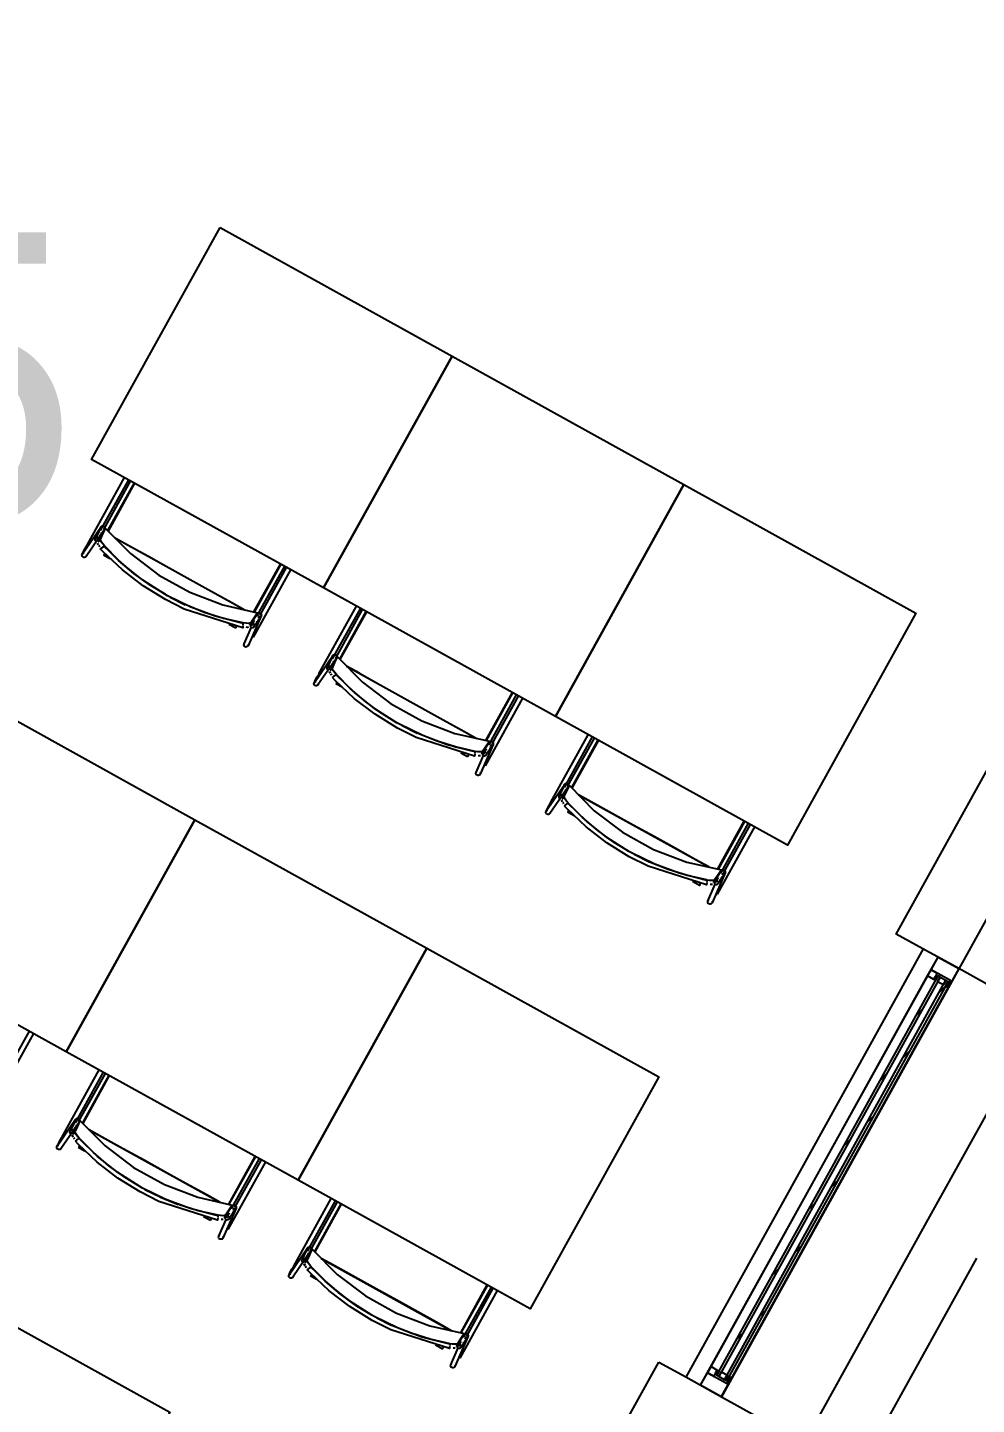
# Model space of a CAD drawing. Header units: metres. Extents: x 3.2 to 22.3, y 0.7 to 22.8.
# Drawn here: x 12.905 to 13.821, y 1.61 to 2.94 of the extents above; entities that cross this region are included whole.
import ezdxf

# ---------------------------------------------------------------- set-up
doc = ezdxf.new("R2010")
doc.units = ezdxf.units.M
for name, color, linetype in [('ARREDI', 9, 'Continuous'), ('INFISSI_VETRATE', 4, 'Continuous'), ('PARETI_STRUTTURE', 7, 'Continuous'), ('WAYFINDING_TESTI', 7, 'Continuous')]:
    doc.layers.add(name, color=color, linetype=linetype)

msp = doc.modelspace()

# ---------------------------------------------------------------- linework, layer by layer
at = {"layer": 'ARREDI'}
for points in [[(13.0907, 2.7465), (13.3146, 2.6224), (13.1905, 2.3986), (12.9666, 2.5227)], [(13.3146, 2.6224), (13.5384, 2.4984), (13.4143, 2.2745), (13.1905, 2.3986)], [(13.5384, 2.4984), (13.7623, 2.3743), (13.6382, 2.1504), (13.4143, 2.2745)], [(13.1269, 2.3747), (13.1265, 2.3717)], [(12.8426, 2.2989), (13.0664, 2.1748), (12.9423, 1.9509), (12.7185, 2.075)], [(13.3507, 2.2506), (13.3503, 2.2476)], [(13.0664, 2.1748), (13.2903, 2.0507), (13.1662, 1.8268), (12.9423, 1.9509)], [(13.5745, 2.1265), (13.5741, 2.1235)], [(13.2902, 2.0507), (13.5141, 1.9266), (13.39, 1.7028), (13.1662, 1.8268)], [(13.7769, 2.03), (13.7836, 2.0421), (13.8036, 2.0311), (13.7934, 2.0127), (13.7922, 2.0134), (13.7957, 2.0196)], [(13.7769, 2.03), (13.7829, 2.0267), (13.7796, 2.0207), (13.7736, 2.024)], [(13.7813, 2.0198), (13.7796, 2.0207), (13.7812, 2.0236), (13.7829, 2.0226)], [(13.7888, 2.0153), (13.7832, 2.0184), (13.7857, 2.0228), (13.7912, 2.0198)], [(13.7943, 2.0171), (13.7924, 2.0136), (13.791, 2.0144), (13.7929, 2.0179)], [(13.1025, 1.8029), (13.1021, 1.7999)], [(12.8182, 1.7271), (13.0421, 1.603), (12.918, 1.3792), (12.6942, 1.5032)], [(13.3264, 1.6788), (13.326, 1.6758)], [(13.5612, 1.641), (13.5801, 1.6306), (13.5835, 1.6368), (13.5847, 1.6362), (13.5745, 1.6178), (13.5545, 1.6289)], [(13.5612, 1.641), (13.5646, 1.647), (13.5706, 1.6436), (13.5673, 1.6377)], [(13.5723, 1.6427), (13.5707, 1.6398), (13.569, 1.6408), (13.5706, 1.6436)], [(13.58, 1.6387), (13.5775, 1.6343), (13.572, 1.6373), (13.5745, 1.6418)], [(13.5814, 1.6331), (13.58, 1.6339), (13.5819, 1.6373), (13.5834, 1.6366)]]:
    msp.add_lwpolyline(points, close=True, dxfattribs=at)
for points in [[(13.0077, 2.4999), (12.9822, 2.4539)], [(12.9719, 2.443), (12.9712, 2.4433), (12.9707, 2.4438), (12.9703, 2.4444), (12.9702, 2.4452), (12.9702, 2.4452), (12.9703, 2.4459), (12.9704, 2.446), (12.9707, 2.4465), (12.9713, 2.447), (12.972, 2.4472)], [(12.972, 2.4472), (12.9727, 2.4472), (12.9734, 2.4469), (12.974, 2.4464), (12.9744, 2.4458), (12.9745, 2.4451), (12.9745, 2.4451), (12.9744, 2.4443), (12.9743, 2.4442), (12.974, 2.4437), (12.9734, 2.4433), (12.9727, 2.443)], [(12.9729, 2.4442), (12.9747, 2.4482), (12.9754, 2.4497)], [(12.9763, 2.4544), (12.9757, 2.4549), (12.9754, 2.4555), (12.9752, 2.4563), (12.9754, 2.457), (12.9756, 2.4574), (12.9756, 2.4575), (12.9758, 2.4576), (12.9764, 2.4581), (12.9771, 2.4583)], [(12.979, 2.4391), (12.9774, 2.441), (12.9761, 2.4429), (12.9754, 2.4444), (12.9752, 2.4453), (12.9777, 2.4507), (12.9801, 2.4561), (13.0041, 2.4317), (13.0315, 2.411), (13.0614, 2.3944), (13.0935, 2.3822), (13.1268, 2.3747), (13.1236, 2.3698), (13.1203, 2.3649)], [(12.9764, 2.452), (12.976, 2.4511)], [(12.9771, 2.4583), (12.9778, 2.4583), (12.9785, 2.4581), (12.9791, 2.4576), (12.9794, 2.4569), (12.9796, 2.4562), (12.9794, 2.4554)], [(12.9801, 2.456), (12.9783, 2.4546)], [(12.9888, 2.4472), (13.0013, 2.4403), (13.0215, 2.4291), (13.0417, 2.4179), (13.0619, 2.4067), (13.0821, 2.3955), (13.1022, 2.3844), (13.1147, 2.3774)], [(12.9888, 2.4472), (13.1147, 2.3774)], [(12.9599, 2.4281), (12.9592, 2.4281), (12.9585, 2.4284), (12.9579, 2.4289), (12.9576, 2.4296), (12.9574, 2.4303), (12.9576, 2.431), (12.9578, 2.4315), (12.9578, 2.4315), (12.958, 2.4317), (12.9586, 2.4321), (12.9593, 2.4324)], [(12.9623, 2.4399), (12.9623, 2.4399), (12.9623, 2.4399), (12.9626, 2.4397), (12.9631, 2.4395)], [(12.9636, 2.4392), (12.9631, 2.4395)], [(12.9724, 2.4419), (12.9732, 2.4404)], [(12.9731, 2.4405), (12.9724, 2.4419)], [(12.9737, 2.4397), (12.9745, 2.4385)], [(12.9744, 2.4386), (12.9737, 2.4396)], [(12.979, 2.4391), (12.9774, 2.4411), (12.9761, 2.4429), (12.9753, 2.4444), (12.9752, 2.4453)], [(12.9753, 2.4375), (12.976, 2.4367)], [(12.9776, 2.4381), (12.9771, 2.4376), (12.9765, 2.4371), (12.976, 2.4367), (12.9756, 2.4363), (12.9754, 2.4362)], [(12.9754, 2.4361), (12.9754, 2.4362)], [(12.9776, 2.4381), (12.9781, 2.4386), (12.9784, 2.4389), (12.9786, 2.439)], [(13.0376, 2.3925), (13.0233, 2.4012), (13.0075, 2.4126), (12.9927, 2.4253), (12.979, 2.4391)], [(13.0376, 2.3925), (13.0233, 2.4011), (13.0076, 2.4126), (12.9928, 2.4252), (12.9791, 2.439)], [(12.9618, 2.4302), (12.9616, 2.4295), (12.9614, 2.429), (12.9614, 2.429), (12.9612, 2.4288), (12.9607, 2.4284), (12.9599, 2.4281)], [(12.9795, 2.4321), (12.9791, 2.4315), (12.9788, 2.4309), (12.9786, 2.4305), (12.9785, 2.4302)], [(13.1239, 2.3753), (13.1495, 2.4214)], [(13.057, 2.3824), (13.0425, 2.3898)], [(13.0425, 2.3898), (13.0571, 2.3824)], [(13.1129, 2.3648), (13.094, 2.3691), (13.0754, 2.375), (13.0576, 2.3822)], [(13.1131, 2.3648), (13.0941, 2.3691), (13.0755, 2.3749), (13.0577, 2.3822)], [(13.1238, 2.3671), (13.123, 2.3659), (13.1197, 2.361)], [(13.1267, 2.3738), (13.1272, 2.3743), (13.1279, 2.3746), (13.1287, 2.3746), (13.1294, 2.3744), (13.13, 2.374), (13.1304, 2.3733)], [(13.1304, 2.3734), (13.1306, 2.3726), (13.1305, 2.3719), (13.1304, 2.3717), (13.1304, 2.3716), (13.1301, 2.3712), (13.1296, 2.3707), (13.1289, 2.3704), (13.1282, 2.3704), (13.1274, 2.3706)], [(13.2315, 2.3759), (13.206, 2.3298)], [(13.1058, 2.3596), (13.1059, 2.3599), (13.1062, 2.3603), (13.1065, 2.3609), (13.1069, 2.3615)], [(13.1128, 2.3624), (13.1127, 2.3616), (13.1126, 2.361), (13.1125, 2.3605), (13.1125, 2.3602), (13.1125, 2.3602), (13.1125, 2.3602), (13.1125, 2.3604)], [(13.1203, 2.3649), (13.1195, 2.3645), (13.1179, 2.3643), (13.1156, 2.3645), (13.1131, 2.3648), (13.113, 2.3647)], [(13.1131, 2.3648), (13.113, 2.3647)], [(13.113, 2.3631), (13.1131, 2.3637), (13.1131, 2.3642), (13.1132, 2.3644)], [(13.1203, 2.3649), (13.1195, 2.3645), (13.1178, 2.3644), (13.1155, 2.3645), (13.1131, 2.3648)], [(13.1181, 2.3606), (13.1173, 2.3605), (13.116, 2.3606)], [(13.1173, 2.3605), (13.116, 2.3606)], [(13.1195, 2.3622), (13.1196, 2.363), (13.1199, 2.3635), (13.12, 2.3636), (13.1205, 2.3641), (13.1205, 2.3641), (13.1212, 2.3644), (13.1219, 2.3644), (13.1226, 2.3642), (13.1232, 2.3638), (13.1236, 2.3631)], [(13.1236, 2.3631), (13.1238, 2.3624), (13.1237, 2.3617), (13.1235, 2.3611), (13.1234, 2.361), (13.1229, 2.3605), (13.1229, 2.3605), (13.1222, 2.3602), (13.1215, 2.3602), (13.1207, 2.3604), (13.1201, 2.3609)], [(13.1138, 2.3428), (13.1137, 2.3435), (13.1138, 2.3443), (13.1138, 2.3445), (13.1138, 2.3445), (13.1141, 2.3449), (13.1146, 2.3455)], [(13.1178, 2.3445), (13.118, 2.3438), (13.1179, 2.343), (13.1178, 2.3428), (13.1178, 2.3428), (13.1176, 2.3424), (13.117, 2.3419), (13.1163, 2.3416), (13.1156, 2.3415), (13.1148, 2.3417), (13.1143, 2.3422), (13.1138, 2.3428)], [(13.1218, 2.3515), (13.1212, 2.3518)], [(13.1225, 2.3511), (13.1223, 2.3512), (13.1218, 2.3515)], [(13.1226, 2.3511), (13.1226, 2.3511)], [(13.2001, 2.3303), (13.1996, 2.3308), (13.1992, 2.3315), (13.1991, 2.3322), (13.1992, 2.3329), (13.1995, 2.3334), (13.1995, 2.3334), (13.1996, 2.3336), (13.2002, 2.334), (13.2009, 2.3343)], [(13.2029, 2.315), (13.2013, 2.3169), (13.2, 2.3188), (13.1992, 2.3203), (13.1991, 2.3212), (13.2015, 2.3266), (13.2039, 2.332), (13.228, 2.3076), (13.2553, 2.2869), (13.2853, 2.2703), (13.3173, 2.2581), (13.3507, 2.2506), (13.3474, 2.2457), (13.3441, 2.2408)], [(13.2002, 2.3279), (13.1998, 2.327)], [(13.2009, 2.3343), (13.2017, 2.3343), (13.2024, 2.334), (13.2029, 2.3335), (13.2033, 2.3328), (13.2034, 2.3321), (13.2033, 2.3313)], [(13.2039, 2.332), (13.2022, 2.3305)], [(13.1862, 2.3158), (13.1861, 2.3158), (13.1862, 2.3158), (13.1864, 2.3156), (13.1869, 2.3154)], [(13.1875, 2.3151), (13.1869, 2.3154)], [(13.1958, 2.319), (13.1951, 2.3192), (13.1945, 2.3197), (13.1941, 2.3203), (13.194, 2.3211), (13.194, 2.3211), (13.1942, 2.3218), (13.1942, 2.3219), (13.1945, 2.3224), (13.1951, 2.3229), (13.1958, 2.3231)], [(13.1958, 2.3231), (13.1966, 2.3231), (13.1973, 2.3228), (13.1979, 2.3223), (13.1982, 2.3217), (13.1983, 2.321), (13.1983, 2.321), (13.1982, 2.3203), (13.1981, 2.3201), (13.1978, 2.3196), (13.1972, 2.3192), (13.1965, 2.3189)], [(13.1962, 2.3178), (13.197, 2.3163)], [(13.197, 2.3164), (13.1962, 2.3178)], [(13.1992, 2.3256), (13.1985, 2.3241), (13.197, 2.3206)], [(13.1975, 2.3156), (13.1983, 2.3144)], [(13.1982, 2.3145), (13.1975, 2.3156)], [(13.2029, 2.315), (13.2012, 2.317), (13.1999, 2.3189), (13.1992, 2.3203), (13.1991, 2.3212)], [(13.1991, 2.3134), (13.1999, 2.3126)], [(13.2014, 2.314), (13.2009, 2.3135), (13.2003, 2.313), (13.1995, 2.3123), (13.1993, 2.3121)], [(13.2014, 2.314), (13.2019, 2.3145), (13.2023, 2.3148), (13.2024, 2.3149)], [(13.2472, 2.2771), (13.2314, 2.2885), (13.2166, 2.3012), (13.2029, 2.315)], [(13.2472, 2.2771), (13.2314, 2.2885), (13.2167, 2.3011), (13.203, 2.3149)], [(13.2251, 2.3162), (13.2127, 2.3231)], [(13.2127, 2.3231), (13.3386, 2.2533)], [(13.2252, 2.3162), (13.2453, 2.305), (13.2655, 2.2938), (13.2857, 2.2826), (13.3059, 2.2714), (13.326, 2.2603), (13.3386, 2.2533)], [(13.1838, 2.304), (13.183, 2.3041), (13.1823, 2.3043), (13.1818, 2.3048), (13.1814, 2.3055), (13.1813, 2.3062), (13.1814, 2.307), (13.1817, 2.3074), (13.1817, 2.3074), (13.1818, 2.3076), (13.1824, 2.3081), (13.1831, 2.3083)], [(13.1856, 2.3061), (13.1855, 2.3054), (13.1852, 2.3049), (13.1852, 2.3049), (13.1851, 2.3047), (13.1845, 2.3043), (13.1838, 2.304)], [(13.1992, 2.3121), (13.1992, 2.3121)], [(13.2033, 2.308), (13.203, 2.3074), (13.2027, 2.3068), (13.2024, 2.3064), (13.2023, 2.3062)], [(13.3478, 2.2513), (13.3733, 2.2973)], [(13.2614, 2.2684), (13.248, 2.2766)], [(13.248, 2.2766), (13.2614, 2.2684)], [(13.2809, 2.2584), (13.2663, 2.2657)], [(13.2663, 2.2657), (13.2809, 2.2583)], [(13.3368, 2.2408), (13.3178, 2.2451), (13.2992, 2.2509), (13.2815, 2.2581)], [(13.3369, 2.2407), (13.3179, 2.245), (13.2993, 2.2509), (13.2815, 2.2581)], [(13.3505, 2.2497), (13.3511, 2.2502), (13.3518, 2.2505), (13.3525, 2.2506), (13.3532, 2.2503), (13.3538, 2.2499), (13.3542, 2.2493)], [(13.3542, 2.2493), (13.3544, 2.2485), (13.3543, 2.2478), (13.3542, 2.2476), (13.3542, 2.2476), (13.354, 2.2471), (13.3534, 2.2466), (13.3528, 2.2463), (13.352, 2.2463), (13.3513, 2.2465)], [(13.4554, 2.2518), (13.4298, 2.2058)], [(13.3297, 2.2356), (13.3298, 2.2358), (13.33, 2.2362), (13.3303, 2.2368), (13.3307, 2.2374)], [(13.3367, 2.2383), (13.3365, 2.2375), (13.3364, 2.2369), (13.3364, 2.2364), (13.3363, 2.2361), (13.3363, 2.2361), (13.3363, 2.2361), (13.3363, 2.2363)], [(13.3368, 2.239), (13.3369, 2.2396), (13.337, 2.2401), (13.337, 2.2403)], [(13.3441, 2.2408), (13.3433, 2.2404), (13.3416, 2.2403), (13.3393, 2.2404), (13.3369, 2.2407)], [(13.3441, 2.2408), (13.3434, 2.2404), (13.3417, 2.2403), (13.3394, 2.2404), (13.3369, 2.2407)], [(13.342, 2.2365), (13.3411, 2.2364), (13.3398, 2.2365)], [(13.3412, 2.2364), (13.3399, 2.2365)], [(13.3434, 2.2382), (13.3435, 2.2389), (13.3437, 2.2394), (13.3438, 2.2395), (13.3443, 2.24), (13.3443, 2.24), (13.345, 2.2403), (13.3457, 2.2404), (13.3465, 2.2401), (13.3471, 2.2397), (13.3475, 2.239)], [(13.3477, 2.2431), (13.3469, 2.2419), (13.3436, 2.2369)], [(13.3475, 2.239), (13.3477, 2.2383), (13.3476, 2.2376), (13.3473, 2.2371), (13.3472, 2.2369), (13.3468, 2.2365), (13.3467, 2.2364), (13.346, 2.2362), (13.3453, 2.2361), (13.3446, 2.2363), (13.344, 2.2368)], [(13.3377, 2.2187), (13.3375, 2.2195), (13.3376, 2.2202), (13.3377, 2.2204), (13.3377, 2.2204), (13.3379, 2.2209), (13.3385, 2.2214)], [(13.3416, 2.2204), (13.3418, 2.2197), (13.3417, 2.2189), (13.3416, 2.2187), (13.3416, 2.2187), (13.3414, 2.2183), (13.3409, 2.2178), (13.3402, 2.2175), (13.3394, 2.2174), (13.3387, 2.2177), (13.3381, 2.2181), (13.3377, 2.2187)], [(13.3457, 2.2274), (13.3451, 2.2277)], [(13.3464, 2.227), (13.3461, 2.2271), (13.3457, 2.2274)], [(13.3464, 2.227), (13.3464, 2.227)], [(13.424, 2.2062), (13.4234, 2.2067), (13.4231, 2.2074), (13.4229, 2.2081), (13.4231, 2.2088), (13.4233, 2.2093), (13.4233, 2.2093), (13.4235, 2.2095), (13.424, 2.2099), (13.4247, 2.2102)], [(13.4267, 2.191), (13.4251, 2.1928), (13.4238, 2.1947), (13.423, 2.1962), (13.4229, 2.1971), (13.4253, 2.2025), (13.4278, 2.2079), (13.4518, 2.1835), (13.4791, 2.1628), (13.5091, 2.1462), (13.5411, 2.134), (13.5745, 2.1265), (13.5713, 2.1216), (13.5679, 2.1167)], [(13.4248, 2.2102), (13.4255, 2.2102), (13.4262, 2.2099), (13.4268, 2.2094), (13.4271, 2.2087), (13.4273, 2.208), (13.4271, 2.2073)], [(13.4278, 2.2079), (13.426, 2.2064)], [(13.4196, 2.1949), (13.4189, 2.1951), (13.4183, 2.1956), (13.418, 2.1963), (13.4179, 2.197), (13.4179, 2.1971), (13.418, 2.1977), (13.4181, 2.1978), (13.4184, 2.1983), (13.419, 2.1988), (13.4197, 2.199)], [(13.4197, 2.199), (13.4204, 2.199), (13.4211, 2.1987), (13.4217, 2.1983), (13.4221, 2.1976), (13.4222, 2.1969), (13.4222, 2.1969), (13.422, 2.1962), (13.422, 2.196), (13.4217, 2.1956), (13.4211, 2.1951), (13.4204, 2.1949)], [(13.4208, 2.1923), (13.4201, 2.1938)], [(13.4201, 2.1937), (13.4208, 2.1922)], [(13.4206, 2.1961), (13.4224, 2.2), (13.423, 2.2015)], [(13.4267, 2.1909), (13.425, 2.1929), (13.4238, 2.1948), (13.423, 2.1962), (13.4229, 2.1971)], [(13.4241, 2.2038), (13.4237, 2.203)], [(13.5624, 2.1292), (13.5499, 2.1362), (13.5298, 2.1473), (13.5096, 2.1585), (13.4893, 2.1697), (13.4692, 2.1809), (13.449, 2.1921), (13.4365, 2.199)], [(13.4365, 2.199), (13.5624, 2.1292)], [(13.4076, 2.18), (13.4069, 2.18), (13.4062, 2.1802), (13.4056, 2.1807), (13.4052, 2.1814), (13.4051, 2.1821), (13.4053, 2.1829), (13.4055, 2.1833), (13.4055, 2.1833), (13.4057, 2.1835), (13.4062, 2.184), (13.4069, 2.1842)], [(13.4094, 2.182), (13.4093, 2.1813), (13.4091, 2.1809), (13.4091, 2.1809), (13.4089, 2.1807), (13.4083, 2.1802), (13.4076, 2.18)], [(13.41, 2.1917), (13.41, 2.1917), (13.41, 2.1917), (13.4103, 2.1916), (13.4107, 2.1913)], [(13.4113, 2.191), (13.4107, 2.1913)], [(13.4214, 2.1915), (13.4222, 2.1903)], [(13.4221, 2.1904), (13.4214, 2.1915)], [(13.423, 2.1894), (13.4237, 2.1885)], [(13.4253, 2.19), (13.4247, 2.1895), (13.4242, 2.189), (13.4233, 2.1882), (13.4231, 2.188)], [(13.4231, 2.188), (13.4231, 2.188)], [(13.4253, 2.19), (13.4258, 2.1904), (13.4261, 2.1907), (13.4263, 2.1908)], [(13.4272, 2.184), (13.4268, 2.1833), (13.4265, 2.1827), (13.4263, 2.1823), (13.4261, 2.1821)], [(13.485, 2.1445), (13.471, 2.153), (13.4552, 2.1644), (13.4404, 2.1771), (13.4267, 2.1909)], [(13.485, 2.1445), (13.471, 2.153), (13.4553, 2.1644), (13.4405, 2.177), (13.4268, 2.1908)], [(13.5716, 2.1272), (13.5971, 2.1732)], [(13.5047, 2.1343), (13.4902, 2.1416)], [(13.4902, 2.1416), (13.5048, 2.1343)], [(13.5606, 2.1167), (13.5416, 2.121), (13.5231, 2.1268), (13.5053, 2.134)], [(13.5607, 2.1166), (13.5418, 2.1209), (13.5232, 2.1268), (13.5053, 2.134)], [(13.5605, 2.1142), (13.5604, 2.1135), (13.5603, 2.1128), (13.5602, 2.1123), (13.5601, 2.112), (13.5601, 2.112), (13.5601, 2.112), (13.5602, 2.1122)], [(13.5606, 2.1149), (13.5607, 2.1156), (13.5608, 2.116), (13.5609, 2.1162)], [(13.5679, 2.1167), (13.5671, 2.1163), (13.5654, 2.1162), (13.5632, 2.1163), (13.5607, 2.1166)], [(13.568, 2.1167), (13.5672, 2.1163), (13.5655, 2.1162), (13.5633, 2.1163), (13.5607, 2.1166)], [(13.5672, 2.1141), (13.5673, 2.1148), (13.5675, 2.1153), (13.5676, 2.1155), (13.5682, 2.116), (13.5682, 2.116), (13.5689, 2.1162), (13.5696, 2.1163), (13.5703, 2.116), (13.5709, 2.1156), (13.5713, 2.115)], [(13.5715, 2.119), (13.5707, 2.1178), (13.5674, 2.1129)], [(13.5713, 2.115), (13.5715, 2.1142), (13.5714, 2.1135), (13.5712, 2.113), (13.5711, 2.1128), (13.5706, 2.1124), (13.5706, 2.1123), (13.5699, 2.1121), (13.5691, 2.112), (13.5684, 2.1123), (13.5678, 2.1127)], [(13.5746, 2.1258), (13.5749, 2.1262), (13.5756, 2.1264), (13.5763, 2.1265), (13.5771, 2.1263), (13.5777, 2.1258), (13.5781, 2.1252)], [(13.5781, 2.1252), (13.5783, 2.1245), (13.5782, 2.1237), (13.5781, 2.1235), (13.5781, 2.1235), (13.5778, 2.1231), (13.5773, 2.1225), (13.5766, 2.1223), (13.5758, 2.1222), (13.5751, 2.1224)], [(13.5535, 2.1115), (13.5536, 2.1117), (13.5539, 2.1121), (13.5542, 2.1127), (13.5545, 2.1133)], [(13.5658, 2.1124), (13.5649, 2.1124), (13.5637, 2.1124)], [(13.565, 2.1124), (13.5637, 2.1124)], [(13.5695, 2.1033), (13.5689, 2.1036)], [(13.5702, 2.1029), (13.5699, 2.1031), (13.5695, 2.1033)], [(13.5702, 2.1029), (13.5703, 2.1029)], [(13.5615, 2.0946), (13.5613, 2.0954), (13.5614, 2.0961), (13.5615, 2.0963), (13.5615, 2.0964), (13.5618, 2.0968), (13.5623, 2.0973)], [(13.5655, 2.0963), (13.5657, 2.0956), (13.5656, 2.0949), (13.5655, 2.0946), (13.5655, 2.0946), (13.5652, 2.0942), (13.5647, 2.0937), (13.564, 2.0934), (13.5633, 2.0934), (13.5625, 2.0936), (13.5619, 2.094), (13.5615, 2.0946)], [(12.9834, 1.9282), (12.9578, 1.8822)], [(12.9476, 1.8713), (12.9469, 1.8715), (12.9463, 1.872), (12.946, 1.8727), (12.9458, 1.8734), (12.9458, 1.8735), (12.946, 1.8741), (12.946, 1.8742), (12.9464, 1.8747), (12.9469, 1.8752), (12.9477, 1.8754)], [(12.9477, 1.8754), (12.9484, 1.8754), (12.9491, 1.8752), (12.9497, 1.8747), (12.95, 1.874), (12.9502, 1.8733), (12.9502, 1.8733), (12.95, 1.8726), (12.95, 1.8724), (12.9497, 1.872), (12.9491, 1.8715), (12.9484, 1.8713)], [(12.9486, 1.8725), (12.9504, 1.8764), (12.951, 1.8779)], [(12.952, 1.8826), (12.9514, 1.8831), (12.951, 1.8838), (12.9509, 1.8845), (12.9511, 1.8852), (12.9513, 1.8857), (12.9513, 1.8857), (12.9514, 1.8859), (12.952, 1.8863), (12.9527, 1.8866)], [(12.9547, 1.8674), (12.9531, 1.8692), (12.9518, 1.8711), (12.951, 1.8726), (12.9509, 1.8735), (12.9533, 1.8789), (12.9557, 1.8843), (12.9798, 1.8599), (13.0071, 1.8392), (13.0371, 1.8226), (13.0691, 1.8104), (13.1025, 1.8029), (13.0992, 1.798), (13.0959, 1.7931)], [(12.9521, 1.8802), (12.9517, 1.8794)], [(12.9527, 1.8866), (12.9535, 1.8866), (12.9542, 1.8863), (12.9548, 1.8858), (12.9551, 1.8851), (12.9552, 1.8844), (12.9551, 1.8837)], [(12.9558, 1.8843), (12.954, 1.8828)], [(13.0904, 1.8056), (13.0779, 1.8126), (13.0577, 1.8237), (13.0375, 1.8349), (13.0173, 1.8461), (12.9971, 1.8573), (12.977, 1.8685), (12.9645, 1.8754)], [(12.9645, 1.8754), (13.0904, 1.8056)], [(12.938, 1.8681), (12.938, 1.8681), (12.938, 1.8681), (12.9383, 1.868), (12.9387, 1.8677)], [(12.9393, 1.8674), (12.9387, 1.8677)], [(12.9488, 1.8687), (12.948, 1.8702)], [(12.9481, 1.8701), (12.9488, 1.8686)], [(12.9494, 1.8679), (12.9502, 1.8667)], [(12.9501, 1.8668), (12.9494, 1.8679)], [(12.9547, 1.8674), (12.953, 1.8693), (12.9518, 1.8712), (12.951, 1.8726), (12.9509, 1.8735)], [(12.951, 1.8658), (12.9517, 1.8649)], [(12.9533, 1.8664), (12.9527, 1.8659), (12.9522, 1.8654), (12.9513, 1.8646), (12.9511, 1.8644)], [(12.9511, 1.8644), (12.9511, 1.8644)], [(12.9533, 1.8664), (12.9538, 1.8668), (12.9541, 1.8671), (12.9543, 1.8672)], [(13.0133, 1.8207), (12.999, 1.8294), (12.9832, 1.8408), (12.9684, 1.8535), (12.9547, 1.8674)], [(13.0132, 1.8207), (12.999, 1.8294), (12.9833, 1.8408), (12.9685, 1.8535), (12.9548, 1.8672)], [(12.9356, 1.8564), (12.9349, 1.8564), (12.9342, 1.8567), (12.9336, 1.8572), (12.9332, 1.8578), (12.9331, 1.8585), (12.9333, 1.8593), (12.9335, 1.8597), (12.9335, 1.8597), (12.9336, 1.8599), (12.9342, 1.8604), (12.9349, 1.8606)], [(12.9374, 1.8584), (12.9373, 1.8577), (12.9371, 1.8573), (12.9371, 1.8573), (12.9369, 1.8571), (12.9363, 1.8566), (12.9356, 1.8564)], [(12.9552, 1.8604), (12.9548, 1.8597), (12.9545, 1.8591), (12.9543, 1.8587), (12.9541, 1.8585)], [(13.0996, 1.8036), (13.1251, 1.8496)], [(13.0327, 1.8107), (13.0182, 1.818)], [(13.0182, 1.818), (13.0328, 1.8107)], [(13.0504, 1.8035), (13.0333, 1.8104)], [(13.0333, 1.8104), (13.0504, 1.8035)], [(13.0886, 1.7931), (13.0696, 1.7974), (13.0511, 1.8032)], [(13.0887, 1.793), (13.0697, 1.7973), (13.0511, 1.8032)], [(13.0995, 1.7954), (13.0987, 1.7942), (13.0954, 1.7893)], [(13.1023, 1.802), (13.1029, 1.8026), (13.1036, 1.8028), (13.1043, 1.8029), (13.1051, 1.8027), (13.1057, 1.8022), (13.1061, 1.8016)], [(13.1061, 1.8016), (13.1062, 1.8009), (13.1062, 1.8001), (13.1061, 1.7999), (13.1061, 1.7999), (13.1058, 1.7995), (13.1053, 1.7989), (13.1046, 1.7987), (13.1038, 1.7986), (13.1031, 1.7988)], [(13.2072, 1.8041), (13.1817, 1.7581)], [(13.0815, 1.7879), (13.0816, 1.7881), (13.0819, 1.7885), (13.0822, 1.7891), (13.0825, 1.7897)], [(13.0885, 1.7906), (13.0884, 1.7899), (13.0883, 1.7892), (13.0882, 1.7887), (13.0881, 1.7884), (13.0881, 1.7884), (13.0881, 1.7884), (13.0882, 1.7886)], [(13.0886, 1.7913), (13.0887, 1.792), (13.0888, 1.7924), (13.0889, 1.7926)], [(13.0959, 1.7931), (13.0951, 1.7927), (13.0934, 1.7926), (13.0911, 1.7927), (13.0887, 1.7931)], [(13.096, 1.7931), (13.0952, 1.7927), (13.0935, 1.7926), (13.0913, 1.7927), (13.0887, 1.793)], [(13.0938, 1.7888), (13.0929, 1.7888), (13.0917, 1.7888)], [(13.093, 1.7888), (13.0917, 1.7888)], [(13.0952, 1.7905), (13.0953, 1.7912), (13.0955, 1.7917), (13.0956, 1.7919), (13.0961, 1.7924), (13.0962, 1.7924), (13.0968, 1.7926), (13.0976, 1.7927), (13.0983, 1.7925), (13.0989, 1.792), (13.0993, 1.7914)], [(13.0993, 1.7914), (13.0995, 1.7906), (13.0994, 1.7899), (13.0992, 1.7894), (13.0991, 1.7892), (13.0986, 1.7888), (13.0985, 1.7887), (13.0979, 1.7885), (13.0971, 1.7884), (13.0964, 1.7887), (13.0958, 1.7891)], [(13.0895, 1.7711), (13.0893, 1.7718), (13.0894, 1.7725), (13.0895, 1.7727), (13.0895, 1.7728), (13.0898, 1.7732), (13.0903, 1.7737)], [(13.0935, 1.7727), (13.0936, 1.772), (13.0936, 1.7713), (13.0935, 1.771), (13.0935, 1.771), (13.0932, 1.7706), (13.0927, 1.7701), (13.092, 1.7698), (13.0912, 1.7698), (13.0905, 1.77), (13.0899, 1.7704), (13.0895, 1.771)], [(13.0975, 1.7797), (13.0969, 1.78)], [(13.0982, 1.7793), (13.0979, 1.7795), (13.0975, 1.7797)], [(13.0982, 1.7793), (13.0982, 1.7793)], [(13.1758, 1.7585), (13.1752, 1.759), (13.1749, 1.7597), (13.1748, 1.7604), (13.1749, 1.7612), (13.1751, 1.7616), (13.1751, 1.7616), (13.1753, 1.7618), (13.1759, 1.7623), (13.1766, 1.7625)], [(13.1785, 1.7433), (13.177, 1.7451), (13.1757, 1.747), (13.1749, 1.7485), (13.1748, 1.7494), (13.1772, 1.7548), (13.1796, 1.7602), (13.2037, 1.7359), (13.231, 1.7152), (13.261, 1.6985), (13.293, 1.6863), (13.3264, 1.6788), (13.3231, 1.6739), (13.3198, 1.669)], [(13.1759, 1.7561), (13.1755, 1.7553)], [(13.1766, 1.7625), (13.1773, 1.7625), (13.178, 1.7622), (13.1786, 1.7617), (13.179, 1.7611), (13.1791, 1.7603), (13.1789, 1.7596)], [(13.1796, 1.7602), (13.1778, 1.7587)], [(13.1618, 1.744), (13.1618, 1.7441), (13.1619, 1.744), (13.1621, 1.7439), (13.1626, 1.7436)], [(13.1632, 1.7433), (13.1626, 1.7436)], [(13.1715, 1.7472), (13.1707, 1.7475), (13.1702, 1.7479), (13.1698, 1.7486), (13.1697, 1.7493), (13.1697, 1.7494), (13.1698, 1.75), (13.1699, 1.7502), (13.1702, 1.7507), (13.1708, 1.7511), (13.1715, 1.7513)], [(13.1715, 1.7513), (13.1722, 1.7513), (13.173, 1.7511), (13.1735, 1.7506), (13.1739, 1.7499), (13.174, 1.7492), (13.174, 1.7492), (13.1739, 1.7485), (13.1738, 1.7484), (13.1735, 1.7479), (13.1729, 1.7474), (13.1722, 1.7472)], [(13.1719, 1.7461), (13.1727, 1.7446)], [(13.1726, 1.7446), (13.1719, 1.7461)], [(13.1724, 1.7484), (13.1742, 1.7523), (13.1749, 1.7538)], [(13.1732, 1.7438), (13.174, 1.7427)], [(13.1739, 1.7427), (13.1732, 1.7438)], [(13.1785, 1.7433), (13.1769, 1.7452), (13.1756, 1.7471), (13.1748, 1.7486), (13.1747, 1.7494)], [(13.1748, 1.7417), (13.1755, 1.7408)], [(13.1771, 1.7423), (13.1766, 1.7418), (13.176, 1.7413), (13.1751, 1.7405), (13.1749, 1.7403)], [(13.1771, 1.7423), (13.1776, 1.7427), (13.1779, 1.743), (13.1781, 1.7432)], [(13.2371, 1.6966), (13.2228, 1.7053), (13.207, 1.7168), (13.1922, 1.7294), (13.1785, 1.7433)], [(13.2371, 1.6966), (13.2229, 1.7053), (13.2071, 1.7167), (13.1923, 1.7294), (13.1786, 1.7432)], [(13.3142, 1.6816), (13.3017, 1.6885), (13.2816, 1.6997), (13.2614, 1.7109), (13.2412, 1.7221), (13.221, 1.7333), (13.2009, 1.7444), (13.1883, 1.7514)], [(13.1883, 1.7513), (13.3142, 1.6816)], [(13.1595, 1.7323), (13.1587, 1.7323), (13.158, 1.7326), (13.1574, 1.7331), (13.1571, 1.7337), (13.157, 1.7345), (13.1571, 1.7352), (13.1573, 1.7356), (13.1573, 1.7356), (13.1575, 1.7358), (13.1581, 1.7363), (13.1588, 1.7365)], [(13.1613, 1.7343), (13.1611, 1.7336), (13.1609, 1.7332), (13.1609, 1.7332), (13.1608, 1.733), (13.1602, 1.7325), (13.1595, 1.7323)], [(13.1749, 1.7403), (13.1749, 1.7403)], [(13.179, 1.7363), (13.1787, 1.7356), (13.1783, 1.735), (13.1781, 1.7346), (13.178, 1.7344)], [(13.3235, 1.6795), (13.349, 1.7255)], [(13.2566, 1.6866), (13.242, 1.6939)], [(13.242, 1.6939), (13.2566, 1.6866)], [(13.3125, 1.669), (13.3124, 1.669), (13.2935, 1.6733), (13.2749, 1.6791), (13.2571, 1.6863)], [(13.3126, 1.669), (13.2936, 1.6733), (13.275, 1.6791), (13.2572, 1.6863)], [(13.3262, 1.678), (13.3267, 1.6785), (13.3274, 1.6788), (13.3282, 1.6788), (13.3289, 1.6786), (13.3295, 1.6781), (13.3299, 1.6775)], [(13.3299, 1.6775), (13.3301, 1.6768), (13.33, 1.676), (13.3299, 1.6758), (13.3299, 1.6758), (13.3297, 1.6754), (13.3291, 1.6749), (13.3284, 1.6746), (13.3277, 1.6745), (13.327, 1.6748)], [(13.3053, 1.6638), (13.3055, 1.664), (13.3057, 1.6644), (13.306, 1.665), (13.3064, 1.6657)], [(13.3123, 1.6665), (13.3122, 1.6658), (13.3121, 1.6651), (13.312, 1.6646), (13.312, 1.6644), (13.312, 1.6643), (13.312, 1.6643), (13.312, 1.6646)], [(13.3125, 1.6672), (13.3126, 1.6679), (13.3127, 1.6683), (13.3127, 1.6686)], [(13.3198, 1.669), (13.319, 1.6686), (13.3173, 1.6685), (13.315, 1.6686), (13.3126, 1.669)], [(13.3198, 1.669), (13.319, 1.6686), (13.3174, 1.6685), (13.3151, 1.6686), (13.3126, 1.669)], [(13.3176, 1.6647), (13.3168, 1.6647), (13.3155, 1.6647)], [(13.3168, 1.6647), (13.3155, 1.6647)], [(13.3191, 1.6664), (13.3191, 1.6671), (13.3194, 1.6677), (13.3195, 1.6678), (13.32, 1.6683), (13.32, 1.6683), (13.3207, 1.6686), (13.3214, 1.6686), (13.3221, 1.6684), (13.3227, 1.6679), (13.3231, 1.6673)], [(13.3234, 1.6713), (13.3226, 1.6701), (13.3192, 1.6652)], [(13.3231, 1.6673), (13.3233, 1.6666), (13.3232, 1.6658), (13.323, 1.6653), (13.3229, 1.6652), (13.3224, 1.6647), (13.3224, 1.6647), (13.3217, 1.6644), (13.321, 1.6644), (13.3202, 1.6646), (13.3196, 1.665)], [(13.3134, 1.647), (13.3132, 1.6477), (13.3133, 1.6484), (13.3134, 1.6487), (13.3134, 1.6487), (13.3136, 1.6491), (13.3141, 1.6496)], [(13.3173, 1.6486), (13.3175, 1.6479), (13.3174, 1.6472), (13.3173, 1.6469), (13.3173, 1.6469), (13.3171, 1.6465), (13.3165, 1.646), (13.3158, 1.6457), (13.3151, 1.6457), (13.3144, 1.6459), (13.3138, 1.6463), (13.3133, 1.647)], [(13.3213, 1.6556), (13.3207, 1.6559)], [(13.322, 1.6552), (13.3218, 1.6554), (13.3213, 1.6556)], [(13.3221, 1.6552), (13.3221, 1.6552)]]:
    msp.add_lwpolyline(points, dxfattribs=at)
at = {"layer": 'INFISSI_VETRATE'}
for points in [[(13.7906, 2.0138), (13.7845, 2.0077)], [(13.7684, 1.9915), (13.7623, 1.9855)], [(13.756, 1.9513), (13.7499, 1.9452)], [(13.7337, 1.9291), (13.7277, 1.923)], [(13.7213, 1.8888), (13.7153, 1.8828)], [(13.6991, 1.8666), (13.6931, 1.8605)], [(13.6867, 1.8263), (13.6807, 1.8203)], [(13.6645, 1.8041), (13.6584, 1.7981)], [(13.6521, 1.7639), (13.646, 1.7578)], [(13.6299, 1.7416), (13.6238, 1.7356)], [(13.6174, 1.7014), (13.6114, 1.6953)], [(13.5952, 1.6792), (13.5892, 1.6731)], [(13.5828, 1.6389), (13.5779, 1.634)]]:
    msp.add_lwpolyline(points, dxfattribs=at)
at = {"layer": 'PARETI_STRUTTURE'}
for points in [[(15.7795, 5.5952), (13.5746, 1.6178)], [(12.9623, 2.4399), (12.9984, 2.5051)], [(13.0022, 2.503), (12.9751, 2.454)], [(12.9784, 2.455), (13.0044, 2.5018)], [(13.0082, 2.4997), (12.9826, 2.4535)], [(12.9578, 2.4315), (12.9756, 2.4574)], [(12.9792, 2.455), (12.9614, 2.429)], [(12.9754, 2.4567), (12.9704, 2.446)], [(12.9738, 2.4465), (12.9747, 2.4482)], [(12.9793, 2.4548), (12.9792, 2.4547), (12.9792, 2.4546), (12.9791, 2.4544), (12.9791, 2.4543), (12.979, 2.4542), (12.979, 2.4541), (12.9789, 2.454), (12.9789, 2.4538), (12.9788, 2.4537), (12.9787, 2.4536), (12.9787, 2.4535), (12.9786, 2.4534), (12.9785, 2.4531), (12.9785, 2.453), (12.9784, 2.4529), (12.9783, 2.4528), (12.9783, 2.4527), (12.9782, 2.4525), (12.9782, 2.4524), (12.9781, 2.4523), (12.9781, 2.4522), (12.978, 2.4521), (12.9779, 2.4518), (12.9778, 2.4517), (12.9778, 2.4516), (12.9777, 2.4515), (12.9777, 2.4513), (12.9776, 2.4512), (12.9776, 2.4511), (12.9775, 2.451), (12.9775, 2.4509), (12.9774, 2.4508), (12.9773, 2.4506), (12.9773, 2.4505), (12.9772, 2.4503), (12.9771, 2.4502), (12.9771, 2.45), (12.977, 2.4499), (12.977, 2.4498), (12.9769, 2.4497), (12.9768, 2.4496), (12.9768, 2.4495), (12.9767, 2.4493), (12.9767, 2.4492), (12.9766, 2.4491), (12.9766, 2.449), (12.9765, 2.4489), (12.9764, 2.4488), (12.9763, 2.4485), (12.9763, 2.4484), (12.9762, 2.4483), (12.9762, 2.4482), (12.9761, 2.448), (12.9761, 2.4479), (12.976, 2.4478), (12.9759, 2.4477), (12.9759, 2.4476), (12.9758, 2.4474), (12.9757, 2.4472), (12.9757, 2.4471), (12.9756, 2.447), (12.9756, 2.4468), (12.9755, 2.4467), (12.9754, 2.4466), (12.9754, 2.4465), (12.9753, 2.4464), (12.9753, 2.4463), (12.9752, 2.4461), (12.9752, 2.446), (12.9751, 2.4459), (12.975, 2.4457), (12.9749, 2.4455), (12.9749, 2.4454), (12.9748, 2.4453), (12.9748, 2.4452), (12.9747, 2.4451), (12.9747, 2.4449), (12.9746, 2.4448), (12.9745, 2.4447), (12.9745, 2.4446), (12.9744, 2.4445), (12.9744, 2.4444), (12.9743, 2.4442), (12.9743, 2.4442)], [(12.9576, 2.4313), (12.9583, 2.4324), (12.959, 2.4339), (12.9606, 2.4367), (12.9623, 2.4399)], [(13.0379, 2.3873), (13.0164, 2.4007), (12.9964, 2.4161), (12.978, 2.4334), (12.9754, 2.4361)], [(13.04, 2.3911), (13.0375, 2.3925), (13.0163, 2.406), (12.9967, 2.4216), (12.9786, 2.439)], [(13.7691, 2.0502), (13.7433, 2.0645), (13.9533, 2.4433)], [(12.9847, 2.4268), (12.9784, 2.4302)], [(13.1234, 2.3755), (13.149, 2.4216)], [(13.1528, 2.4195), (13.1265, 2.3722)], [(13.1587, 2.4162), (13.1226, 2.3511)], [(13.1293, 2.3722), (13.1549, 2.4183)], [(14.0136, 2.4099), (14.0707, 2.3782), (13.8607, 1.9994), (13.8036, 2.0311)], [(13.1125, 2.3602), (13.056, 2.3782), (13.0379, 2.3873)], [(13.1132, 2.3644), (13.1103, 2.365), (13.086, 2.3713), (13.0625, 2.3801), (13.04, 2.3911)], [(13.1861, 2.3158), (13.2223, 2.381)], [(13.1304, 2.3716), (13.1178, 2.3428)], [(13.1262, 2.3734), (13.1199, 2.3635)], [(13.1216, 2.3623), (13.1234, 2.3665)], [(13.1231, 2.3659), (13.1223, 2.3647)], [(13.1235, 2.3611), (13.1235, 2.3612), (13.124, 2.3619), (13.124, 2.362), (13.1241, 2.3621), (13.1247, 2.363), (13.1247, 2.3631), (13.1253, 2.364), (13.1254, 2.3641), (13.1255, 2.3642), (13.1261, 2.3652), (13.1262, 2.3653), (13.1266, 2.3661), (13.1267, 2.3662), (13.1268, 2.3663), (13.1274, 2.3673), (13.1275, 2.3674), (13.128, 2.3682), (13.1281, 2.3683), (13.1281, 2.3684), (13.1282, 2.3685), (13.1288, 2.3694), (13.1289, 2.3695), (13.1293, 2.3703), (13.1294, 2.3704), (13.1295, 2.3705), (13.1296, 2.3706), (13.1298, 2.371), (13.1304, 2.3717)], [(13.126, 2.3724), (13.1264, 2.3734)], [(13.1278, 2.3694), (13.1292, 2.372)], [(13.2261, 2.3789), (13.1989, 2.33)], [(13.2023, 2.3309), (13.2282, 2.3777)], [(13.232, 2.3756), (13.2064, 2.3294)], [(13.1058, 2.3596), (13.0991, 2.3633)], [(13.1138, 2.3445), (13.1209, 2.3608)], [(13.1817, 2.3074), (13.1995, 2.3334)], [(13.203, 2.3309), (13.1852, 2.3049)], [(13.1992, 2.3326), (13.1942, 2.3219)], [(13.1981, 2.3201), (13.1982, 2.3203), (13.1983, 2.3205), (13.1984, 2.3206), (13.2031, 2.3307)], [(13.1815, 2.3072), (13.1821, 2.3084), (13.1828, 2.3098), (13.1844, 2.3127), (13.1862, 2.3158)], [(13.1976, 2.3225), (13.1985, 2.3241)], [(13.2638, 2.267), (13.2613, 2.2684), (13.2402, 2.2819), (13.2205, 2.2975), (13.2025, 2.3149)], [(13.2618, 2.2632), (13.2403, 2.2766), (13.2202, 2.292), (13.2018, 2.3093), (13.1992, 2.3121)], [(13.2085, 2.3027), (13.2023, 2.3061)], [(13.3825, 2.2921), (13.3464, 2.227)], [(13.3472, 2.2514), (13.3728, 2.2975)], [(13.3766, 2.2954), (13.3504, 2.2481)], [(13.3532, 2.2481), (13.3788, 2.2942)], [(13.3363, 2.2361), (13.2798, 2.2541), (13.2618, 2.2632)], [(13.337, 2.2403), (13.3341, 2.2409), (13.3099, 2.2472), (13.2864, 2.256), (13.2639, 2.267)], [(13.3542, 2.2476), (13.3416, 2.2187)], [(13.35, 2.2493), (13.3437, 2.2394)], [(13.3473, 2.2371), (13.3474, 2.2371), (13.3479, 2.2379), (13.3479, 2.238), (13.3485, 2.2389), (13.3486, 2.239), (13.3491, 2.2399), (13.3492, 2.24), (13.3493, 2.2401), (13.3499, 2.2411), (13.35, 2.2412), (13.3505, 2.242), (13.3506, 2.2421), (13.3506, 2.2422), (13.3513, 2.2432), (13.3514, 2.2433), (13.3518, 2.2441), (13.3519, 2.2442), (13.352, 2.2443), (13.3521, 2.2444), (13.3526, 2.2453), (13.3527, 2.2454), (13.3532, 2.2462), (13.3533, 2.2463), (13.3533, 2.2464), (13.3534, 2.2465), (13.3537, 2.2469), (13.3542, 2.2476)], [(13.3498, 2.2483), (13.3503, 2.2493)], [(13.3516, 2.2453), (13.3531, 2.2479)], [(13.41, 2.1917), (13.4461, 2.2569)], [(13.4499, 2.2548), (13.4228, 2.2059)], [(13.4261, 2.2068), (13.4521, 2.2536)], [(13.4558, 2.2515), (13.4303, 2.2053)], [(13.3296, 2.2355), (13.323, 2.2392)], [(13.3377, 2.2204), (13.3448, 2.2367)], [(13.3454, 2.2382), (13.3473, 2.2425)], [(13.3465, 2.2411), (13.346, 2.2402)], [(13.4055, 2.1833), (13.4233, 2.2093)], [(13.4269, 2.2068), (13.4091, 2.1809)], [(13.4231, 2.2085), (13.4181, 2.1978)], [(13.427, 2.2066), (13.4269, 2.2065), (13.4269, 2.2064), (13.4268, 2.2063), (13.4268, 2.2062), (13.4267, 2.206), (13.4267, 2.2059), (13.4266, 2.2058), (13.4265, 2.2057), (13.4265, 2.2056), (13.4264, 2.2054), (13.4264, 2.2053), (13.4263, 2.2052), (13.4263, 2.2051), (13.4262, 2.205), (13.4261, 2.2048), (13.4261, 2.2047), (13.426, 2.2046), (13.426, 2.2045), (13.4259, 2.2044), (13.4259, 2.2042), (13.4258, 2.2041), (13.4258, 2.204), (13.4257, 2.2039), (13.4256, 2.2038), (13.4256, 2.2037), (13.4255, 2.2034), (13.4254, 2.2033), (13.4254, 2.2032), (13.4253, 2.2031), (13.4253, 2.2029), (13.4252, 2.2028), (13.4251, 2.2027), (13.4251, 2.2026), (13.425, 2.2025), (13.425, 2.2024), (13.4249, 2.2022), (13.4249, 2.2021), (13.4248, 2.2019), (13.4247, 2.2018), (13.4246, 2.2016), (13.4246, 2.2015), (13.4245, 2.2014), (13.4245, 2.2013), (13.4244, 2.2012), (13.4243, 2.2011), (13.4243, 2.2009), (13.4242, 2.2008), (13.4242, 2.2007), (13.4241, 2.2006), (13.424, 2.2003), (13.424, 2.2002), (13.4239, 2.2001), (13.4238, 2.2), (13.4238, 2.1999), (13.4237, 2.1997), (13.4237, 2.1996), (13.4236, 2.1995), (13.4236, 2.1994), (13.4235, 2.1993), (13.4234, 2.199), (13.4233, 2.1989), (13.4233, 2.1988), (13.4232, 2.1987), (13.4232, 2.1986), (13.4231, 2.1984), (13.4231, 2.1983), (13.423, 2.1982), (13.4229, 2.1981), (13.4229, 2.198), (13.4228, 2.1978), (13.4228, 2.1977), (13.4227, 2.1976), (13.4227, 2.1975), (13.4226, 2.1972), (13.4225, 2.1971), (13.4224, 2.197), (13.4224, 2.1969), (13.4223, 2.1968), (13.4223, 2.1967), (13.4222, 2.1965), (13.4222, 2.1964), (13.4221, 2.1963), (13.4221, 2.1962), (13.422, 2.1961), (13.422, 2.196)], [(13.4214, 2.1984), (13.4224, 2.2)], [(13.4053, 2.1831), (13.4059, 2.1843), (13.4067, 2.1857), (13.4082, 2.1886), (13.41, 2.1917)], [(13.4856, 2.1391), (13.4641, 2.1525), (13.4441, 2.1679), (13.4257, 2.1852), (13.4231, 2.188)], [(13.4324, 2.1786), (13.4261, 2.182)], [(13.4877, 2.1429), (13.4852, 2.1443), (13.464, 2.1578), (13.4443, 2.1734), (13.4263, 2.1909)], [(13.6064, 2.1681), (13.5703, 2.1029)], [(13.5711, 2.1273), (13.5966, 2.1735)], [(13.6004, 2.1714), (13.5746, 2.1247)], [(13.577, 2.124), (13.6026, 2.1702)], [(13.5609, 2.1163), (13.558, 2.1168), (13.5337, 2.1232), (13.5102, 2.1319), (13.4877, 2.1429)], [(13.5601, 2.112), (13.5037, 2.13), (13.4856, 2.1391)], [(13.5535, 2.1114), (13.5468, 2.1151)], [(13.5781, 2.1235), (13.5655, 2.0946)], [(13.5739, 2.1252), (13.5676, 2.1153)], [(13.5693, 2.1141), (13.5711, 2.1184)], [(13.5703, 2.117), (13.5698, 2.1161)], [(13.5712, 2.113), (13.5712, 2.113), (13.5716, 2.1136), (13.5716, 2.1137), (13.5717, 2.1138), (13.5718, 2.1139), (13.5724, 2.1149), (13.5725, 2.115), (13.5729, 2.1157), (13.573, 2.1158), (13.5731, 2.1159), (13.5731, 2.116), (13.5738, 2.117), (13.5738, 2.1171), (13.5743, 2.1178), (13.5743, 2.1179), (13.5744, 2.118), (13.5745, 2.1181), (13.5751, 2.1191), (13.5752, 2.1192), (13.5756, 2.1199), (13.5757, 2.12), (13.5758, 2.1202), (13.5759, 2.1203), (13.5765, 2.1212), (13.5765, 2.1213), (13.577, 2.122), (13.577, 2.1221), (13.5772, 2.1223), (13.5772, 2.1224), (13.5775, 2.1229), (13.5781, 2.1235)], [(13.5737, 2.1242), (13.5741, 2.1252)], [(13.5755, 2.1212), (13.5769, 2.1238)], [(13.5615, 2.0963), (13.5686, 2.1126)], [(13.7693, 2.0501), (13.5402, 1.6368)], [(13.8036, 2.0311), (13.7691, 2.0502)], [(13.7736, 2.024), (13.7836, 2.0421)], [(13.5646, 1.647), (13.7736, 2.024)], [(13.5647, 1.6472), (13.7734, 2.0238)], [(13.7857, 2.0228), (13.572, 1.6373), (13.57, 1.6385), (13.7837, 2.024)], [(13.8036, 2.0311), (13.689, 1.8244)], [(13.5847, 1.6362), (13.7934, 2.0127)], [(13.7932, 2.0124), (13.5847, 1.6362)], [(12.9105, 1.9686), (12.8744, 1.9034)], [(12.8811, 1.9245), (12.9067, 1.9706)], [(13.874, 1.9695), (13.769, 1.7801)], [(12.938, 1.8681), (12.9741, 1.9333)], [(12.9779, 1.9312), (12.9508, 1.8823)], [(12.9541, 1.8832), (12.9801, 1.93)], [(12.9838, 1.9279), (12.9583, 1.8817)], [(12.9335, 1.8597), (12.9513, 1.8857)], [(12.9549, 1.8832), (12.9371, 1.8573)], [(12.9511, 1.8849), (12.946, 1.8742)], [(12.9494, 1.8748), (12.9503, 1.8764)], [(12.955, 1.883), (12.9549, 1.8829), (12.9549, 1.8828), (12.9548, 1.8827), (12.9548, 1.8826), (12.9547, 1.8824), (12.9546, 1.8823), (12.9546, 1.8822), (12.9545, 1.8821), (12.9545, 1.882), (12.9544, 1.8818), (12.9544, 1.8817), (12.9543, 1.8816), (12.9543, 1.8815), (12.9542, 1.8814), (12.9541, 1.8813), (12.9541, 1.8811), (12.954, 1.881), (12.954, 1.8809), (12.9539, 1.8808), (12.9539, 1.8807), (12.9538, 1.8805), (12.9537, 1.8804), (12.9537, 1.8803), (12.9536, 1.8801), (12.9535, 1.8799), (12.9535, 1.8798), (12.9534, 1.8797), (12.9534, 1.8796), (12.9533, 1.8795), (12.9532, 1.8793), (12.9532, 1.8792), (12.9531, 1.8791), (12.9531, 1.879), (12.953, 1.8789), (12.953, 1.8788), (12.9529, 1.8786), (12.9529, 1.8785), (12.9527, 1.8783), (12.9527, 1.8782), (12.9526, 1.878), (12.9526, 1.8779), (12.9525, 1.8778), (12.9525, 1.8777), (12.9524, 1.8776), (12.9523, 1.8775), (12.9523, 1.8773), (12.9522, 1.8772), (12.9522, 1.8771), (12.9521, 1.877), (12.952, 1.8767), (12.952, 1.8766), (12.9519, 1.8765), (12.9518, 1.8764), (12.9518, 1.8763), (12.9517, 1.8762), (12.9517, 1.876), (12.9516, 1.8759), (12.9516, 1.8758), (12.9515, 1.8757), (12.9514, 1.8754), (12.9513, 1.8753), (12.9513, 1.8752), (12.9512, 1.8751), (12.9512, 1.875), (12.9511, 1.8748), (12.951, 1.8747), (12.951, 1.8746), (12.9509, 1.8745), (12.9509, 1.8744), (12.9508, 1.8742), (12.9508, 1.8741), (12.9507, 1.8739), (12.9506, 1.8738), (12.9505, 1.8737), (12.9505, 1.8735), (12.9504, 1.8734), (12.9504, 1.8733), (12.9503, 1.8732), (12.9503, 1.8731), (12.9502, 1.8729), (12.9502, 1.8728), (12.9501, 1.8727), (12.95, 1.8726), (12.95, 1.8725), (12.95, 1.8724)], [(12.9333, 1.8595), (12.9339, 1.8607), (12.9347, 1.8621), (12.9362, 1.865), (12.938, 1.8681)], [(13.0136, 1.8155), (12.9921, 1.8289), (12.9721, 1.8443), (12.9537, 1.8616), (12.9511, 1.8644)], [(13.0157, 1.8193), (13.0132, 1.8207), (12.992, 1.8342), (12.9723, 1.8498), (12.9543, 1.8673)], [(12.9603, 1.855), (12.9541, 1.8584)], [(13.0991, 1.8037), (13.1246, 1.8499)], [(13.1284, 1.8478), (13.1022, 1.8004)], [(13.1344, 1.8445), (13.0982, 1.7793)], [(13.105, 1.8004), (13.1306, 1.8466)], [(13.5847, 1.6362), (13.5746, 1.618), (13.689, 1.8244)], [(13.0881, 1.7884), (13.0317, 1.8064), (13.0136, 1.8155)], [(13.0889, 1.7927), (13.0859, 1.7932), (13.0617, 1.7996), (13.0382, 1.8083), (13.0157, 1.8193)], [(13.1618, 1.744), (13.1979, 1.8092)], [(13.1061, 1.7999), (13.0935, 1.771)], [(13.1019, 1.8016), (13.0955, 1.7917)], [(13.0973, 1.7905), (13.0991, 1.7948)], [(13.0992, 1.7894), (13.0992, 1.7894), (13.0997, 1.7902), (13.0998, 1.7903), (13.1004, 1.7913), (13.1005, 1.7914), (13.101, 1.7923), (13.1011, 1.7924), (13.1018, 1.7934), (13.1018, 1.7935), (13.1023, 1.7943), (13.1024, 1.7944), (13.1025, 1.7945), (13.1031, 1.7955), (13.1032, 1.7956), (13.1037, 1.7964), (13.1037, 1.7965), (13.1038, 1.7966), (13.1039, 1.7967), (13.1045, 1.7977), (13.1046, 1.7978), (13.105, 1.7985), (13.1051, 1.7986), (13.1052, 1.7987), (13.1052, 1.7988), (13.1055, 1.7993), (13.1061, 1.7999)], [(13.1017, 1.8006), (13.1021, 1.8016)], [(13.1035, 1.7976), (13.1049, 1.8002)], [(13.2017, 1.8071), (13.1746, 1.7582)], [(13.178, 1.7591), (13.2039, 1.8059)], [(13.2077, 1.8038), (13.1821, 1.7577)], [(13.0815, 1.7878), (13.0748, 1.7915)], [(13.0895, 1.7727), (13.0966, 1.789)], [(13.0983, 1.7934), (13.0978, 1.7925)], [(13.769, 1.7801), (13.664, 1.5907), (13.7157, 1.5621), (13.7062, 1.5448), (13.6545, 1.5735), (13.664, 1.5907)], [(13.1573, 1.7356), (13.1751, 1.7616)], [(13.1787, 1.7592), (13.1609, 1.7332)], [(13.1749, 1.7608), (13.1699, 1.7502)], [(13.1788, 1.7589), (13.1788, 1.7588), (13.1787, 1.7587), (13.1787, 1.7586), (13.1786, 1.7585), (13.1785, 1.7583), (13.1785, 1.7582), (13.1784, 1.7581), (13.1784, 1.758), (13.1783, 1.7579), (13.1783, 1.7578), (13.1782, 1.7576), (13.1782, 1.7575), (13.178, 1.7573), (13.178, 1.7572), (13.1779, 1.757), (13.1779, 1.7569), (13.1778, 1.7568), (13.1777, 1.7567), (13.1777, 1.7566), (13.1776, 1.7565), (13.1776, 1.7563), (13.1775, 1.7562), (13.1775, 1.7561), (13.1774, 1.756), (13.1773, 1.7557), (13.1772, 1.7556), (13.1772, 1.7555), (13.1771, 1.7554), (13.1771, 1.7553), (13.177, 1.7552), (13.177, 1.755), (13.1769, 1.7549), (13.1769, 1.7548), (13.1768, 1.7547), (13.1767, 1.7546), (13.1767, 1.7544), (13.1766, 1.7542), (13.1765, 1.7541), (13.1765, 1.754), (13.1764, 1.7538), (13.1763, 1.7537), (13.1763, 1.7536), (13.1762, 1.7535), (13.1762, 1.7534), (13.1761, 1.7532), (13.1761, 1.7531), (13.176, 1.753), (13.176, 1.7529), (13.1758, 1.7527), (13.1758, 1.7525), (13.1757, 1.7524), (13.1757, 1.7523), (13.1756, 1.7522), (13.1756, 1.7521), (13.1755, 1.7519), (13.1755, 1.7518), (13.1754, 1.7517), (13.1753, 1.7516), (13.1752, 1.7513), (13.1752, 1.7512), (13.1751, 1.7511), (13.1751, 1.751), (13.175, 1.7509), (13.175, 1.7508), (13.1749, 1.7506), (13.1748, 1.7505), (13.1748, 1.7504), (13.1747, 1.7503), (13.1747, 1.7502), (13.1746, 1.7501), (13.1746, 1.7499), (13.1745, 1.7498), (13.1744, 1.7496), (13.1743, 1.7495), (13.1743, 1.7493), (13.1742, 1.7492), (13.1742, 1.7491), (13.1741, 1.749), (13.1741, 1.7489), (13.174, 1.7487), (13.1739, 1.7486), (13.1739, 1.7485), (13.1738, 1.7484), (13.1738, 1.7484)], [(13.1572, 1.7354), (13.1578, 1.7366), (13.1585, 1.738), (13.1601, 1.7409), (13.1618, 1.744)], [(13.1733, 1.7507), (13.1742, 1.7523)], [(13.2395, 1.6952), (13.237, 1.6967), (13.2159, 1.7102), (13.1962, 1.7257), (13.1781, 1.7432)], [(13.8207, 1.7515), (13.7109, 1.5534)], [(13.2374, 1.6915), (13.216, 1.7048), (13.1959, 1.7202), (13.1775, 1.7375), (13.1749, 1.7403)], [(13.1842, 1.7309), (13.178, 1.7344)], [(13.3582, 1.7204), (13.3221, 1.6552)], [(13.3229, 1.6796), (13.3485, 1.7258)], [(13.3523, 1.7237), (13.326, 1.6763)], [(13.3288, 1.6763), (13.3544, 1.7225)], [(13.312, 1.6643), (13.2555, 1.6824), (13.2374, 1.6915)], [(13.3127, 1.6686), (13.3098, 1.6692), (13.2855, 1.6755), (13.262, 1.6842), (13.2395, 1.6952)], [(13.3299, 1.6758), (13.3173, 1.6469)], [(13.3257, 1.6775), (13.3194, 1.6677)], [(13.323, 1.6653), (13.3231, 1.6654), (13.3235, 1.666), (13.3235, 1.6661), (13.3236, 1.6662), (13.3242, 1.6672), (13.3243, 1.6673), (13.3247, 1.668), (13.3248, 1.6681), (13.3249, 1.6682), (13.325, 1.6683), (13.3256, 1.6693), (13.3257, 1.6694), (13.3261, 1.6701), (13.3262, 1.6702), (13.3262, 1.6703), (13.3263, 1.6704), (13.3269, 1.6714), (13.327, 1.6715), (13.3274, 1.6722), (13.3275, 1.6723), (13.3276, 1.6725), (13.3277, 1.6726), (13.3284, 1.6736), (13.3284, 1.6737), (13.3288, 1.6743), (13.3289, 1.6744), (13.329, 1.6746), (13.3291, 1.6747), (13.3294, 1.6752), (13.3299, 1.6758)], [(13.3255, 1.6765), (13.3259, 1.6775)], [(13.3273, 1.6735), (13.3287, 1.6761)], [(13.3053, 1.6638), (13.2986, 1.6675)], [(13.3133, 1.6487), (13.3204, 1.6649)], [(13.3211, 1.6664), (13.323, 1.6707)], [(13.3221, 1.6693), (13.3216, 1.6684)], [(13.0705, 0.7898), (13.0704, 0.7896), (13.0445, 0.8039), (13.5142, 1.6512)], [(13.5142, 1.6512), (13.5401, 1.6369)], [(13.5401, 1.6369), (13.5745, 1.6178)], [(13.5545, 1.6289), (13.5646, 1.647)], [(13.5745, 1.6178), (13.6317, 1.5861), (13.1621, 0.739), (13.1049, 0.7707)]]:
    msp.add_lwpolyline(points, dxfattribs=at)
for points in [[(13.5745, 1.6178), (13.5545, 1.6289), (13.7836, 2.0421), (13.8036, 2.0311)], [(13.7857, 2.0228), (13.572, 1.6373), (13.57, 1.6385), (13.7837, 2.024)], [(13.7912, 2.0198), (13.7933, 2.0186), (13.5796, 1.6331), (13.5775, 1.6343)], [(13.5796, 1.6331), (13.5775, 1.6343), (13.7912, 2.0198), (13.7933, 2.0186)]]:
    msp.add_lwpolyline(points, close=True, dxfattribs=at)

# ---------------------------------------------------------------- texts
at = {"layer": 'WAYFINDING_TESTI', "insert": (12.1, 2.6), "char_height": 0.28, "attachment_point": 5}
msp.add_mtext('AULA 205', dxfattribs=at)

doc.saveas('drawing.dxf')
